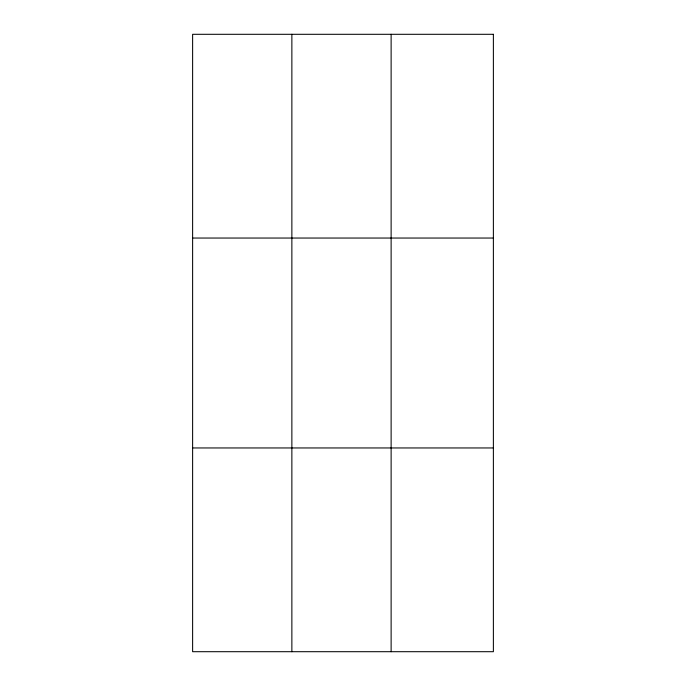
<?xml version="1.0" encoding="UTF-8"?>
<svg xmlns="http://www.w3.org/2000/svg" width="686" height="686" viewBox="0 0 686 686"><rect width="100%" height="100%" fill="white"/><g stroke="black" fill="none" stroke-linecap="round" stroke-linejoin="round"><path stroke-width="1.03" d="M291.867 34.3L291.867 651.7M391.123 34.3L391.123 651.7M192.62 238.042L493.38 238.042M192.62 447.958L493.38 447.958M493.38 34.3L493.38 651.7L192.62 651.7L192.62 34.3L493.38 34.3"/></g></svg>
